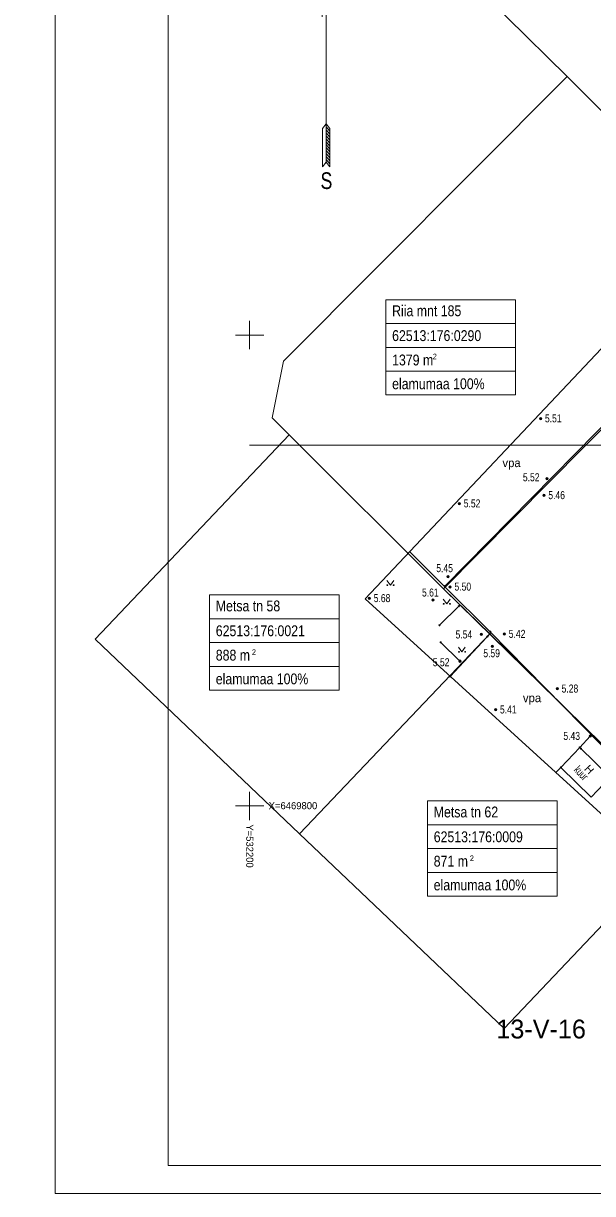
# Model space of a CAD drawing. Extents: x 0 to 13523, y 0 to 164340.
# Drawn here: x 13517.27 to 13518.806, y 164331.874 to 164335.031 of the extents above; entities that cross this region are included whole.
import ezdxf

# ---------------------------------------------------------------- set-up
doc = ezdxf.new("R2010")
doc.units = 0
doc.header["$LTSCALE"] = 0.01
for name, color, linetype, lineweight in [('10', 7, 'Continuous', 13), ('15', 7, 'Continuous', 13), ('17', 7, 'Continuous', 13), ('18', 7, 'Continuous', 13), ('19', 7, 'Continuous', 13), ('2', 7, 'Continuous', 13), ('25', 7, 'Continuous', 13), ('27', 7, 'Continuous', 13), ('28', 7, 'Continuous', 13), ('29', 7, 'Continuous', 13), ('34', 7, 'Continuous', 13), ('37', 7, 'Continuous', 13)]:
    doc.layers.add(name, color=color, linetype=linetype, lineweight=lineweight)

msp = doc.modelspace()

# ---------------------------------------------------------------- linework, layer by layer
at = {"layer": '10'}
msp.add_line((13517.88, 164333.8928), (13520.1356, 164333.8928), dxfattribs=at)
at = {"layer": '15'}
for p, q in [((13518.8893, 164334.0026), (13518.4071, 164333.5129)), ((13518.4074, 164333.5102), (13518.312, 164333.6053)), ((13518.4216, 164333.2688), (13518.5319, 164333.3874))]:
    msp.add_line(p, q, dxfattribs=at)
for points in [[(13518.5295, 164333.3897), (13518.5295, 164333.3897), (13518.4074, 164333.5102)], [(13518.5296, 164333.3898), (13518.8742, 164333.0382), (13518.9198, 164333.0728), (13518.9345, 164333.0644)]]:
    msp.add_lwpolyline(points, dxfattribs=at)
at = {"layer": '17'}
for centre in [(13518.66522, 164333.96473), (13518.66522, 164333.96473), (13518.68239, 164333.80283), (13518.68239, 164333.80283), (13518.44606, 164333.73529), (13518.44606, 164333.73529), (13518.67426, 164333.75767), (13518.67426, 164333.75767), (13518.41574, 164333.53841), (13518.41574, 164333.53841), (13518.4211, 164333.51078), (13518.4211, 164333.51078), (13518.20316, 164333.47982), (13518.20316, 164333.47982), (13518.37459, 164333.4754), (13518.37459, 164333.4754), (13518.5055, 164333.38307), (13518.5055, 164333.38307), (13518.56758, 164333.38342), (13518.56758, 164333.38342), (13518.53542, 164333.35063), (13518.53542, 164333.35063), (13518.44749, 164333.31032), (13518.44749, 164333.31032), (13518.71017, 164333.2359), (13518.71017, 164333.2359), (13518.54378, 164333.17941), (13518.54378, 164333.17941), (13518.79951, 164333.10816), (13518.79951, 164333.10816)]:
    msp.add_circle(centre, 0.00317, dxfattribs=at)
at = {"layer": '18'}
for points in [[(13514.1495, 164339.3848), (13514.504, 164339.049), (13515.2472, 164338.3431), (13515.6897, 164337.9263), (13515.9983, 164337.6317), (13516.1192, 164337.5176), (13516.3239, 164337.3093), (13516.6361, 164336.9923), (13517.0273, 164336.6007), (13517.6727, 164335.9575), (13518.2724, 164335.3479), (13518.5739, 164335.0477), (13518.7372, 164334.8877), (13519.2569, 164334.3665), (13519.9851, 164334.9154), (13518.3565, 164336.5339), (13518.6414, 164336.8209), (13517.8515, 164337.6007), (13516.8944, 164338.5458), (13515.1164, 164340.3022)], [(13517.9716, 164334.1198), (13517.9412, 164333.9664), (13517.9869, 164333.921), (13518.4037, 164333.5057), (13519.2569, 164334.3665), (13518.7372, 164334.8877)], [(13518.4037, 164333.5057), (13518.5279, 164333.384), (13518.8838, 164333.0348), (13519.7281, 164333.9029), (13519.2569, 164334.3665)], [(13518.4037, 164333.5057), (13518.5279, 164333.384), (13518.8838, 164333.0348), (13519.7281, 164333.9029), (13519.2569, 164334.3665)], [(13517.4629, 164333.3695), (13518.0151, 164332.8448), (13518.5279, 164333.384), (13518.4037, 164333.5057), (13517.9869, 164333.921)], [(13519.0704, 164332.8496), (13518.8838, 164333.0348), (13518.5279, 164333.384), (13518.0151, 164332.8448), (13518.5673, 164332.3197)]]:
    msp.add_lwpolyline(points, close=True, dxfattribs=at)
at = {"layer": '19'}
for p, q in [((13518.2505, 164333.5275), (13518.2599, 164333.5151)), ((13518.2599, 164333.5151), (13518.2689, 164333.5275)), ((13518.4445, 164333.4586), (13518.3925, 164333.4071)), ((13518.4026, 164333.4774), (13518.412, 164333.4651)), ((13518.412, 164333.4651), (13518.421, 164333.4774)), ((13518.3955, 164333.3612), (13518.4474, 164333.3103)), ((13518.4437, 164333.348), (13518.4532, 164333.3356)), ((13518.4532, 164333.3356), (13518.4622, 164333.348)), ((13518.7708, 164333.0778), (13518.7995, 164333.1081)), ((13518.7064, 164333.0098), (13518.7197, 164333.0239))]:
    msp.add_line(p, q, dxfattribs=at)
for centre in [(13518.25178, 164333.51517), (13518.25178, 164333.51517), (13518.26862, 164333.51517), (13518.26862, 164333.51517), (13518.40387, 164333.46514), (13518.40387, 164333.46514), (13518.42071, 164333.46514), (13518.42071, 164333.46514), (13518.44505, 164333.33568), (13518.44505, 164333.33568), (13518.4619, 164333.33568), (13518.4619, 164333.33568)]:
    msp.add_circle(centre, 0.00112, dxfattribs=at)
at = {"layer": '2'}
msp.add_lwpolyline([(13518.7708, 164333.0778), (13518.8529, 164332.9975), (13518.8018, 164332.9436), (13518.7197, 164333.0239)], close=True, dxfattribs=at)
at = {"layer": '25'}
for p, q in [((13518.0864, 164334.6559), (13518.0864, 164335.1639)), ((13518.0864, 164334.7593), (13518.0963, 164334.7475)), ((13518.0864, 164334.7514), (13518.0963, 164334.7395)), ((13518.0963, 164334.644), (13518.0963, 164334.7475)), ((13518.0864, 164334.7434), (13518.0963, 164334.7315)), ((13518.0864, 164334.7355), (13518.0963, 164334.7236)), ((13518.0864, 164334.7275), (13518.0963, 164334.7156)), ((13518.0864, 164334.7195), (13518.0963, 164334.7077)), ((13518.0864, 164334.7116), (13518.0963, 164334.6997)), ((13518.0864, 164334.7036), (13518.0963, 164334.6918)), ((13518.0864, 164334.6957), (13518.0963, 164334.6838)), ((13518.0864, 164334.6877), (13518.0963, 164334.6758)), ((13518.0864, 164334.6798), (13518.0963, 164334.6679)), ((13518.0864, 164334.6718), (13518.0963, 164334.6599)), ((13518.0864, 164334.6638), (13518.0963, 164334.652))]:
    msp.add_line(p, q, dxfattribs=at)
for points in [[(13522.6894, 164331.8742), (13517.3554, 164331.8742), (13517.3554, 164335.6461), (13522.6894, 164335.6461)], [(13522.6132, 164331.9504), (13517.6602, 164331.9504), (13517.6602, 164335.5699), (13522.6132, 164335.5699)]]:
    msp.add_lwpolyline(points, close=True, dxfattribs=at)
for points in [[(13518.0864, 164334.9861), (13518.0864, 164335.1639), (13518.0763, 164335.0482)], [(13518.0766, 164334.644), (13518.0766, 164334.7475), (13518.0864, 164334.7593)], [(13518.0766, 164334.644), (13518.0864, 164334.6559), (13518.0963, 164334.644)]]:
    msp.add_lwpolyline(points, dxfattribs=at)
at = {"layer": '27'}
msp.add_lwpolyline([(13518.9051, 164334.2337), (13519.3187, 164334.666), (13519.9955, 164334.004), (13518.9066, 164332.8275), (13518.192, 164333.4781)], close=True, dxfattribs=at)
at = {"layer": '28'}
for centre in [(13518.66522, 164333.96473), (13518.66522, 164333.96473), (13518.68239, 164333.80283), (13518.68239, 164333.80283), (13518.44606, 164333.73529), (13518.44606, 164333.73529), (13518.67426, 164333.75767), (13518.67426, 164333.75767), (13518.41574, 164333.53841), (13518.41574, 164333.53841), (13518.40715, 164333.51294), (13518.40715, 164333.51294), (13518.40741, 164333.51027), (13518.40741, 164333.51027), (13518.4211, 164333.51078), (13518.4211, 164333.51078), (13518.20316, 164333.47982), (13518.20316, 164333.47982), (13518.37459, 164333.4754), (13518.37459, 164333.4754), (13518.44454, 164333.45868), (13518.44454, 164333.45868), (13518.39255, 164333.40715), (13518.39255, 164333.40715), (13518.52958, 164333.3898), (13518.52958, 164333.3898), (13518.52958, 164333.38977), (13518.52958, 164333.38977), (13518.52963, 164333.38982), (13518.52963, 164333.38982), (13518.39557, 164333.36122), (13518.39557, 164333.36122), (13518.5055, 164333.38307), (13518.5055, 164333.38307), (13518.52216, 164333.37684), (13518.52216, 164333.37684), (13518.56758, 164333.38342), (13518.56758, 164333.38342), (13518.53542, 164333.35063), (13518.53542, 164333.35063), (13518.44749, 164333.31032), (13518.44749, 164333.31032), (13518.42166, 164333.26889), (13518.42166, 164333.26889), (13518.71017, 164333.2359), (13518.71017, 164333.2359), (13518.54378, 164333.17941), (13518.54378, 164333.17941), (13518.79951, 164333.10816), (13518.79951, 164333.10816), (13518.77057, 164333.07751), (13518.77057, 164333.07751), (13518.77423, 164333.07451), (13518.77423, 164333.07451), (13518.71972, 164333.02394), (13518.71972, 164333.02394)]:
    msp.add_circle(centre, 0.00159, dxfattribs=at)
at = {"layer": '29'}
for p, q in [((13517.88, 164334.2281), (13517.88, 164334.1519)), ((13517.8419, 164334.19), (13517.9181, 164334.19)), ((13517.88, 164332.9581), (13517.88, 164332.8819)), ((13517.8419, 164332.9199), (13517.9181, 164332.9199))]:
    msp.add_line(p, q, dxfattribs=at)
at = {"layer": '34'}
for p, q in [((13518.5978, 164334.2852), (13518.5978, 164334.0283)), ((13518.5978, 164334.221), (13518.2476, 164334.221)), ((13518.5978, 164334.1567), (13518.2476, 164334.1567)), ((13518.5978, 164334.0925), (13518.2476, 164334.0925)), ((13518.5978, 164334.0283), (13518.2476, 164334.0283)), ((13518.1221, 164333.4891), (13518.1221, 164333.2322)), ((13518.1221, 164333.4249), (13517.7719, 164333.4249)), ((13518.1221, 164333.3607), (13517.7719, 164333.3607)), ((13518.1221, 164333.2964), (13517.7719, 164333.2964)), ((13518.1221, 164333.2322), (13517.7719, 164333.2322)), ((13518.7102, 164332.9333), (13518.7102, 164332.6764)), ((13518.7102, 164332.8691), (13518.36, 164332.8691)), ((13518.7102, 164332.8049), (13518.36, 164332.8049)), ((13518.7102, 164332.7406), (13518.36, 164332.7406)), ((13518.7102, 164332.6764), (13518.36, 164332.6764))]:
    msp.add_line(p, q, dxfattribs=at)
for points in [[(13518.5978, 164334.2852), (13518.2476, 164334.2852), (13518.2476, 164334.0283)], [(13518.1221, 164333.4891), (13517.7719, 164333.4891), (13517.7719, 164333.2322)], [(13518.7102, 164332.9333), (13518.36, 164332.9333), (13518.36, 164332.6764)]]:
    msp.add_lwpolyline(points, dxfattribs=at)
at = {"layer": '37'}
msp.add_lwpolyline([(13518.8838, 164333.0348), (13519.7281, 164333.9029), (13519.2569, 164334.3665), (13518.4037, 164333.5057)], close=True, dxfattribs=at)

# ---------------------------------------------------------------- texts
at = {"layer": '10'}
msp.add_text('13-V-16', height=0.0508, dxfattribs=at).set_placement((13518.5459, 164332.2927))
at = {"layer": '17', "width": 0.8}
for s, p in [('5.51', (13518.677, 164333.9545)), ('5.52', (13518.6175, 164333.7956)), ('5.46', (13518.6861, 164333.7474)), ('5.52', (13518.4579, 164333.7251)), ('5.45', (13518.3838, 164333.5504)), ('5.50', (13518.4329, 164333.5006)), ('5.68', (13518.215, 164333.4696)), ('5.61', (13518.3453, 164333.4847)), ('5.54', (13518.4358, 164333.3716)), ('5.42', (13518.5794, 164333.3732)), ('5.59', (13518.5107, 164333.321)), ('5.52', (13518.3744, 164333.2966)), ('5.28', (13518.722, 164333.2257)), ('5.41', (13518.5556, 164333.1692)), ('5.43', (13518.7268, 164333.0979))]:
    msp.add_text(s, height=0.02159, dxfattribs=at).set_placement(p)
at = {"layer": '19'}
for p in [(13518.5623, 164333.8338), (13518.6176, 164333.1997)]:
    msp.add_text('vpa', height=0.02286, dxfattribs=at).set_placement(p)
at = {"layer": '2', "width": 0.65}
msp.add_text('kuur', height=0.02159, rotation=313, dxfattribs=at).set_placement((13518.7537, 164333.0156))
at = {"layer": '2'}
msp.add_text('H', height=0.02159, rotation=313, dxfattribs=at).set_placement((13518.7816, 164333.0185))
at = {"layer": '25', "width": 0.8}
msp.add_text('S', height=0.045, dxfattribs=at).set_placement((13518.0713, 164334.5839))
at = {"layer": '29'}
msp.add_text('X=6469800', height=0.01905, dxfattribs=at).set_placement((13517.9316, 164332.911))
msp.add_text('Y=532200', height=0.01905, rotation=270, dxfattribs=at).set_placement((13517.871, 164332.8701))
at = {"layer": '34', "width": 0.85}
for s, height, p in [('Riia mnt 185', 0.02927, (13518.2646, 164334.2408)), ('62513:176:0290', 0.02927, (13518.2646, 164334.1738)), ('1379 m', 0.02927, (13518.2646, 164334.1081)), ('2', 0.01463, (13518.3742, 164334.1249)), ('elamumaa 100%', 0.02927, (13518.2646, 164334.0439)), ('Metsa tn 58', 0.02927, (13517.7888, 164333.4447)), ('62513:176:0021', 0.02927, (13517.7888, 164333.3777)), ('888 m', 0.02927, (13517.7888, 164333.312)), ('2', 0.01463, (13517.8862, 164333.3274)), ('elamumaa 100%', 0.02927, (13517.7888, 164333.2479)), ('Metsa tn 62', 0.02927, (13518.3769, 164332.8889)), ('62513:176:0009', 0.02927, (13518.3769, 164332.8219)), ('871 m', 0.02927, (13518.3769, 164332.7562)), ('2', 0.01463, (13518.4744, 164332.7716)), ('elamumaa 100%', 0.02927, (13518.3769, 164332.6921))]:
    msp.add_text(s, height=height, dxfattribs=at).set_placement(p)

doc.saveas('drawing.dxf')
